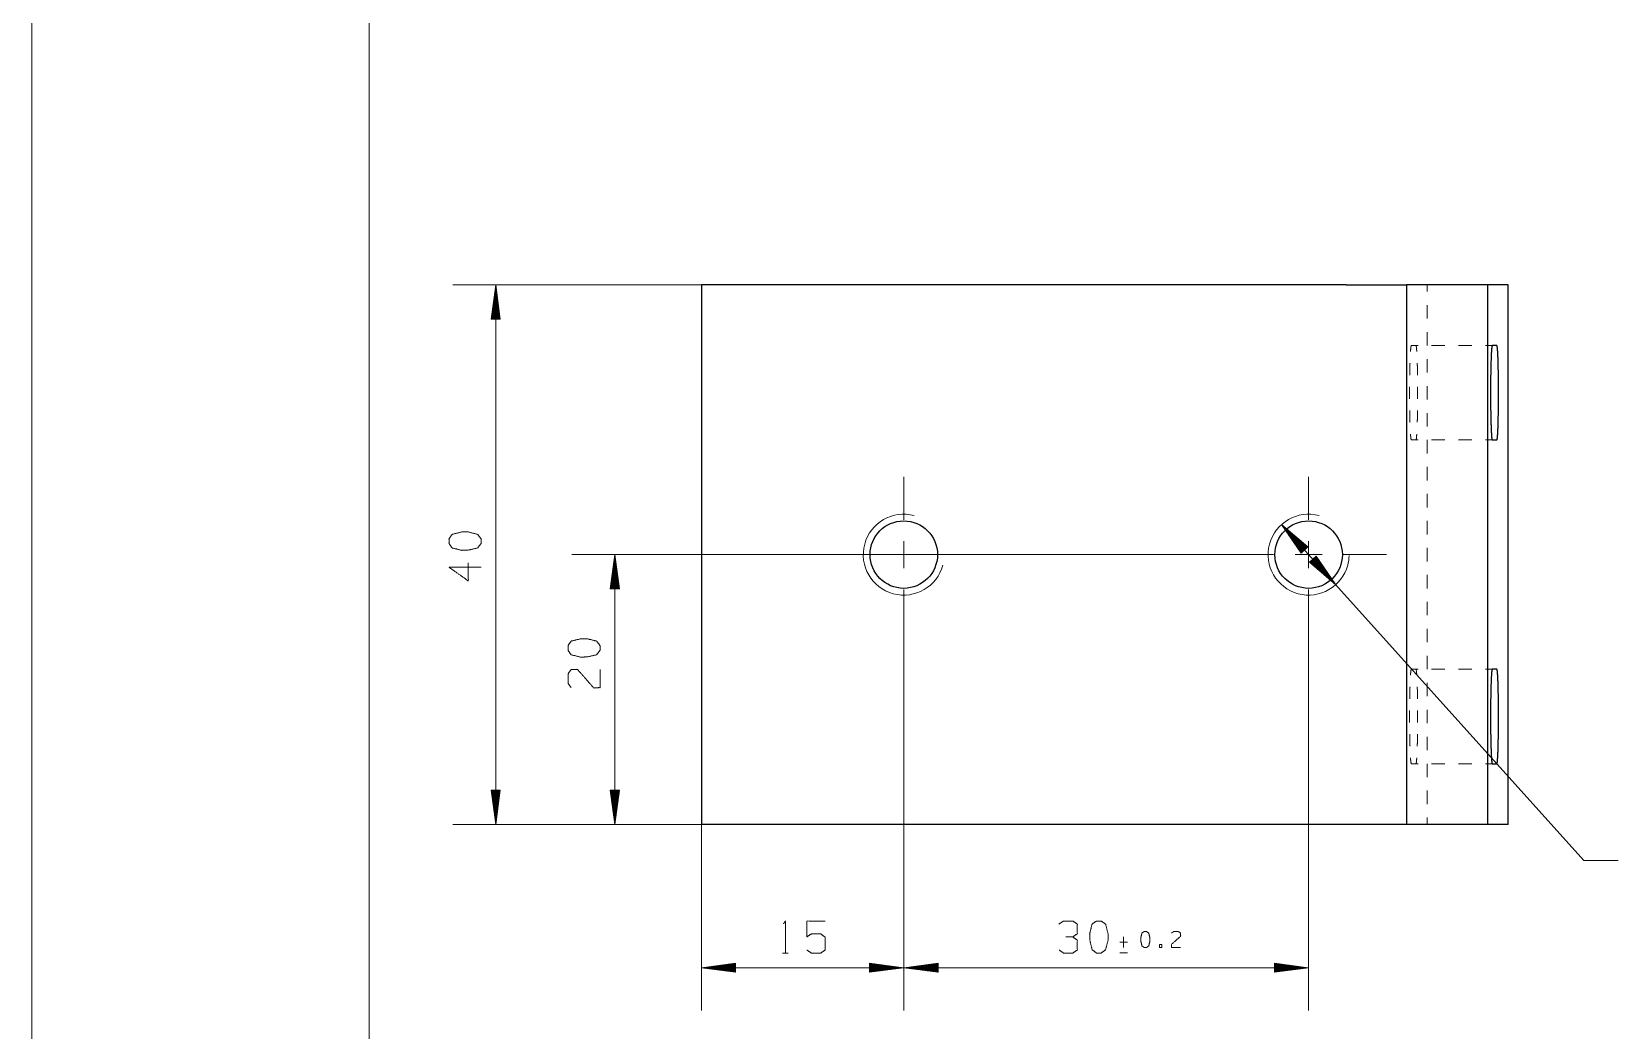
# Model space of a CAD drawing. Header units: millimetres. Extents: x 0 to 210, y 0 to 622.
# Drawn here: x 0 to 117.6, y 71.8 to 145.8 of the extents above; entities that cross this region are included whole.
import ezdxf

# ---------------------------------------------------------------- set-up
doc = ezdxf.new("R2010")
doc.units = ezdxf.units.MM
doc.layers.add('1', color=7, linetype='Continuous', true_color=0xffffff)

msp = doc.modelspace()

# ---------------------------------------------------------------- linework, layer by layer
at = {"layer": '1', "color": 132, "linetype": 'Continuous', "lineweight": 18}
for p, q in [((0, 297), (0, 0)), ((25, 292), (25, 5))]:
    msp.add_line(p, q, dxfattribs=at)
at = {"layer": '1', "color": 13, "linetype": 'Continuous', "lineweight": 18}
for p, q in [((49.622, 127.042), (31.216, 127.042)), ((34.391, 127.042), (34.056, 124.502)), ((34.725, 124.502), (34.391, 127.042)), ((34.391, 127.042), (34.391, 87.042)), ((34.264, 124.502), (34.264, 126.077)), ((34.314, 124.502), (34.314, 126.463)), ((34.365, 124.502), (34.365, 126.849)), ((34.416, 124.502), (34.416, 126.849)), ((34.467, 124.502), (34.467, 126.463)), ((34.518, 124.502), (34.518, 126.077)), ((34.111, 124.502), (34.111, 124.92)), ((34.162, 124.502), (34.162, 125.306)), ((34.213, 124.502), (34.213, 125.691)), ((34.568, 124.502), (34.568, 125.691)), ((34.619, 124.502), (34.619, 125.306)), ((34.67, 124.502), (34.67, 124.92)), ((34.056, 124.502), (34.725, 124.502)), ((34.06, 124.502), (34.06, 124.534)), ((34.06, 124.502), (34.06, 124.534)), ((34.721, 124.502), (34.721, 124.534)), ((34.721, 124.502), (34.721, 124.534)), ((94.564, 107.608), (92.616, 109.272)), ((92.616, 109.272), (94.066, 107.16)), ((92.616, 109.272), (115.029, 84.352)), ((94.296, 107.367), (92.727, 109.112)), ((94.334, 107.401), (92.764, 109.146)), ((94.258, 107.333), (92.947, 108.791)), ((94.372, 107.435), (93.06, 108.893)), ((94.22, 107.299), (93.167, 108.47)), ((94.409, 107.469), (93.356, 108.64)), ((94.447, 107.503), (93.652, 108.387)), ((88.857, 107.042), (40.035, 107.042)), ((43.21, 107.042), (42.875, 104.502)), ((43.544, 104.502), (43.21, 107.042)), ((43.21, 107.042), (43.21, 87.042)), ((94.183, 107.265), (93.387, 108.149)), ((94.145, 107.231), (93.608, 107.829)), ((94.107, 107.197), (93.828, 107.508)), ((94.485, 107.537), (93.947, 108.134)), ((94.069, 107.163), (94.048, 107.187)), ((94.069, 107.163), (94.048, 107.187)), ((94.066, 107.16), (94.564, 107.608)), ((94.523, 107.571), (94.243, 107.881)), ((94.56, 107.605), (94.539, 107.628)), ((94.56, 107.605), (94.539, 107.628)), ((43.083, 104.502), (43.083, 106.077)), ((43.134, 104.502), (43.134, 106.463)), ((43.184, 104.502), (43.184, 106.849)), ((43.235, 104.502), (43.235, 106.849)), ((43.286, 104.502), (43.286, 106.463)), ((43.337, 104.502), (43.337, 106.077)), ((95.179, 106.924), (94.681, 106.476)), ((94.681, 106.476), (96.629, 104.811)), ((94.685, 106.479), (94.706, 106.455)), ((94.685, 106.479), (94.706, 106.455)), ((94.722, 106.513), (95.002, 106.202)), ((94.76, 106.547), (95.298, 105.95)), ((94.798, 106.581), (95.593, 105.697)), ((94.836, 106.615), (95.889, 105.444)), ((94.873, 106.649), (96.185, 105.191)), ((94.911, 106.683), (96.481, 104.938)), ((94.949, 106.717), (96.518, 104.972)), ((94.987, 106.751), (96.298, 105.293)), ((95.025, 106.785), (96.078, 105.614)), ((95.062, 106.819), (95.858, 105.934)), ((95.1, 106.853), (95.637, 106.255)), ((95.138, 106.887), (95.417, 106.576)), ((95.176, 106.921), (95.197, 106.897)), ((95.176, 106.921), (95.197, 106.897)), ((96.629, 104.811), (95.179, 106.924)), ((42.93, 104.502), (42.93, 104.92)), ((42.981, 104.502), (42.981, 105.306)), ((43.032, 104.502), (43.032, 105.691)), ((43.388, 104.502), (43.388, 105.691)), ((43.438, 104.502), (43.438, 105.306)), ((43.489, 104.502), (43.489, 104.92)), ((42.875, 104.502), (43.544, 104.502)), ((42.88, 104.502), (42.88, 104.534)), ((42.88, 104.502), (42.88, 104.534)), ((43.54, 104.502), (43.54, 104.534)), ((43.54, 104.502), (43.54, 104.534)), ((64.622, 101.276), (64.622, 73.233)), ((64.622, 101.276), (64.622, 73.233)), ((94.622, 101.276), (94.622, 73.233)), ((34.056, 89.582), (34.391, 87.042)), ((34.725, 89.582), (34.056, 89.582)), ((34.06, 89.582), (34.06, 89.55)), ((34.06, 89.582), (34.06, 89.55)), ((34.111, 89.582), (34.111, 89.164)), ((34.162, 89.582), (34.162, 88.778)), ((34.213, 89.582), (34.213, 88.392)), ((34.264, 89.582), (34.264, 88.007)), ((34.314, 89.582), (34.314, 87.621)), ((34.365, 89.582), (34.365, 87.235)), ((34.391, 87.042), (34.725, 89.582)), ((34.416, 89.582), (34.416, 87.235)), ((34.467, 89.582), (34.467, 87.621)), ((34.518, 89.582), (34.518, 88.007)), ((34.568, 89.582), (34.568, 88.392)), ((34.619, 89.582), (34.619, 88.778)), ((34.67, 89.582), (34.67, 89.164)), ((34.721, 89.582), (34.721, 89.55)), ((34.721, 89.582), (34.721, 89.55)), ((42.875, 89.582), (43.21, 87.042)), ((43.544, 89.582), (42.875, 89.582)), ((42.88, 89.582), (42.88, 89.55)), ((42.88, 89.582), (42.88, 89.55)), ((42.93, 89.582), (42.93, 89.164)), ((42.981, 89.582), (42.981, 88.778)), ((43.032, 89.582), (43.032, 88.392)), ((43.083, 89.582), (43.083, 88.007)), ((43.134, 89.582), (43.134, 87.621)), ((43.184, 89.582), (43.184, 87.235)), ((43.21, 87.042), (43.544, 89.582)), ((43.235, 89.582), (43.235, 87.235)), ((43.286, 89.582), (43.286, 87.621)), ((43.337, 89.582), (43.337, 88.007)), ((43.388, 89.582), (43.388, 88.392)), ((43.438, 89.582), (43.438, 88.778)), ((43.489, 89.582), (43.489, 89.164)), ((43.54, 89.582), (43.54, 89.55)), ((43.54, 89.582), (43.54, 89.55)), ((49.622, 87.042), (31.216, 87.042)), ((49.622, 87.042), (40.035, 87.042)), ((49.622, 87.042), (49.622, 73.233)), ((115.029, 84.352), (117.569, 84.352)), ((52.162, 76.742), (49.622, 76.408)), ((52.162, 76.433), (49.815, 76.433)), ((52.162, 76.484), (50.201, 76.484)), ((52.162, 76.535), (50.587, 76.535)), ((52.162, 76.585), (50.973, 76.585)), ((52.162, 76.636), (51.359, 76.636)), ((52.162, 76.687), (51.745, 76.687)), ((52.162, 76.738), (52.131, 76.738)), ((52.162, 76.738), (52.131, 76.738)), ((52.162, 76.073), (52.162, 76.742)), ((62.082, 76.742), (62.082, 76.073)), ((64.622, 76.408), (62.082, 76.742)), ((62.082, 76.738), (62.114, 76.738)), ((62.082, 76.738), (62.114, 76.738)), ((62.082, 76.687), (62.5, 76.687)), ((62.082, 76.636), (62.886, 76.636)), ((62.082, 76.585), (63.272, 76.585)), ((62.082, 76.535), (63.658, 76.535)), ((62.082, 76.484), (64.044, 76.484)), ((62.082, 76.433), (64.43, 76.433)), ((67.162, 76.742), (64.622, 76.408)), ((67.162, 76.433), (64.815, 76.433)), ((67.162, 76.484), (65.201, 76.484)), ((67.162, 76.535), (65.587, 76.535)), ((67.162, 76.585), (65.973, 76.585)), ((67.162, 76.636), (66.359, 76.636)), ((67.162, 76.687), (66.745, 76.687)), ((67.162, 76.738), (67.131, 76.738)), ((67.162, 76.738), (67.131, 76.738)), ((67.162, 76.073), (67.162, 76.742)), ((92.082, 76.742), (92.082, 76.073)), ((94.622, 76.408), (92.082, 76.742)), ((92.082, 76.738), (92.114, 76.738)), ((92.082, 76.738), (92.114, 76.738)), ((92.082, 76.687), (92.5, 76.687)), ((92.082, 76.636), (92.886, 76.636)), ((92.082, 76.585), (93.272, 76.585)), ((92.082, 76.535), (93.658, 76.535)), ((92.082, 76.484), (94.044, 76.484)), ((92.082, 76.433), (94.43, 76.433)), ((49.622, 76.408), (52.162, 76.073)), ((64.622, 76.408), (49.622, 76.408)), ((52.162, 76.382), (49.815, 76.382)), ((52.162, 76.331), (50.201, 76.331)), ((52.162, 76.281), (50.587, 76.281)), ((52.162, 76.23), (50.973, 76.23)), ((52.162, 76.179), (51.359, 76.179)), ((52.162, 76.128), (51.745, 76.128)), ((52.162, 76.077), (52.131, 76.077)), ((52.162, 76.077), (52.131, 76.077)), ((62.082, 76.073), (64.622, 76.408)), ((62.082, 76.382), (64.43, 76.382)), ((62.082, 76.331), (64.044, 76.331)), ((62.082, 76.281), (63.658, 76.281)), ((62.082, 76.23), (63.272, 76.23)), ((62.082, 76.179), (62.886, 76.179)), ((62.082, 76.128), (62.5, 76.128)), ((62.082, 76.077), (62.114, 76.077)), ((62.082, 76.077), (62.114, 76.077)), ((64.622, 76.408), (67.162, 76.073)), ((64.622, 76.408), (94.622, 76.408)), ((67.162, 76.382), (64.815, 76.382)), ((67.162, 76.331), (65.201, 76.331)), ((67.162, 76.281), (65.587, 76.281)), ((67.162, 76.23), (65.973, 76.23)), ((67.162, 76.179), (66.359, 76.179)), ((67.162, 76.128), (66.745, 76.128)), ((67.162, 76.077), (67.131, 76.077)), ((67.162, 76.077), (67.131, 76.077)), ((92.082, 76.073), (94.622, 76.408)), ((92.082, 76.382), (94.43, 76.382)), ((92.082, 76.331), (94.044, 76.331)), ((92.082, 76.281), (93.658, 76.281)), ((92.082, 76.23), (93.272, 76.23)), ((92.082, 76.179), (92.886, 76.179)), ((92.082, 76.128), (92.5, 76.128)), ((92.082, 76.077), (92.114, 76.077)), ((92.082, 76.077), (92.114, 76.077))]:
    msp.add_line(p, q, dxfattribs=at)
at = {"layer": '1', "color": 252, "linetype": 'Continuous', "lineweight": 25}
for p, q in [((97.406, 127.042), (49.622, 127.042)), ((49.622, 127.042), (49.622, 87.042)), ((107.878, 127.042), (101.881, 127.042)), ((101.881, 127.042), (101.881, 87.042)), ((109.398, 127.042), (107.878, 127.042)), ((107.878, 127.042), (107.878, 87.042)), ((109.406, 87.042), (109.406, 127.042)), ((108.576, 122.542), (108.227, 122.542)), ((108.227, 115.542), (108.576, 115.542)), ((108.576, 98.542), (108.227, 98.542)), ((108.227, 91.542), (108.576, 91.542)), ((97.406, 87.042), (49.622, 87.042)), ((107.878, 87.042), (101.881, 87.042)), ((109.398, 87.042), (107.878, 87.042))]:
    msp.add_line(p, q, dxfattribs=at)
at = {"layer": '1', "color": 43, "linetype": 'Continuous', "lineweight": 18}
for p, q in [((103.406, 126.542), (103.406, 127.042)), ((103.406, 124.542), (103.406, 125.542)), ((103.406, 122.542), (103.406, 123.542)), ((102.23, 122.542), (102.73, 122.542)), ((103.729, 122.542), (104.729, 122.542)), ((105.728, 122.542), (106.727, 122.542)), ((107.727, 122.542), (108.227, 122.542)), ((103.406, 120.542), (103.406, 121.542)), ((103.406, 118.542), (103.406, 119.542)), ((103.406, 116.542), (103.406, 117.542)), ((102.23, 115.542), (102.73, 115.542)), ((103.406, 114.542), (103.406, 115.542)), ((103.729, 115.542), (104.729, 115.542)), ((105.728, 115.542), (106.727, 115.542)), ((107.727, 115.542), (108.227, 115.542)), ((103.406, 112.542), (103.406, 113.542)), ((103.406, 110.542), (103.406, 111.542)), ((103.406, 108.542), (103.406, 109.542)), ((103.406, 106.542), (103.406, 107.542)), ((103.406, 104.542), (103.406, 105.542)), ((103.406, 102.542), (103.406, 103.542)), ((103.406, 100.542), (103.406, 101.542)), ((103.406, 98.542), (103.406, 99.542)), ((102.23, 98.542), (102.73, 98.542)), ((103.729, 98.542), (104.729, 98.542)), ((105.728, 98.542), (106.727, 98.542)), ((107.727, 98.542), (108.227, 98.542)), ((103.406, 96.542), (103.406, 97.542)), ((103.406, 94.542), (103.406, 95.542)), ((103.406, 92.542), (103.406, 93.542)), ((102.23, 91.542), (102.73, 91.542)), ((103.406, 90.542), (103.406, 91.542)), ((103.729, 91.542), (104.729, 91.542)), ((105.728, 91.542), (106.727, 91.542)), ((107.727, 91.542), (108.227, 91.542)), ((103.406, 88.542), (103.406, 89.542)), ((103.406, 87.042), (103.406, 87.542))]:
    msp.add_line(p, q, dxfattribs=at)
at = {"layer": '1', "color": 252, "linetype": 'Continuous', "lineweight": 18}
for p, q in [((64.622, 109.633), (64.622, 112.808)), ((94.622, 109.633), (94.622, 112.808)), ((62.032, 107.042), (58.857, 107.042)), ((63.619, 107.042), (65.626, 107.042)), ((64.622, 106.039), (64.622, 108.045)), ((67.213, 107.042), (70.388, 107.042)), ((92.032, 107.042), (88.857, 107.042)), ((93.619, 107.042), (95.626, 107.042)), ((94.622, 106.039), (94.622, 108.045)), ((97.213, 107.042), (100.388, 107.042)), ((64.622, 104.451), (64.622, 101.276)), ((94.622, 104.451), (94.622, 101.276))]:
    msp.add_line(p, q, dxfattribs=at)
at = {"layer": '1', "color": 95, "linetype": 'Continuous', "lineweight": 18}
for p, q in [((81.196, 78.306), (80.63, 78.306)), ((80.913, 78.706), (80.913, 77.906)), ((55.641, 77.5), (56.065, 77.5)), ((80.63, 77.519), (81.196, 77.519))]:
    msp.add_line(p, q, dxfattribs=at)
at = {"layer": '1', "color": 252, "linetype": 'Continuous', "lineweight": 25}
for centre in [(64.622, 107.042), (94.622, 107.042)]:
    msp.add_circle(centre, 2.5, dxfattribs=at)
at = {"layer": '1', "color": 252, "linetype": 'Continuous', "lineweight": 13}
for centre in [(64.622, 107.042), (94.622, 107.042)]:
    msp.add_arc(centre, 3, 75, 345, dxfattribs=at)
at = {"layer": '1', "color": 13, "linetype": 'Continuous', "lineweight": 18}
msp.add_arc((94.622, 107.042), 3, 345, 358.59077, dxfattribs=at)
at = {"layer": '1', "color": 252, "linetype": 'Continuous', "lineweight": 25}
for points, knots in [([(97.406, 127.042), (99.857, 127.042), (101.881, 127.042)], [0, 0, 0.5478218, 1, 1]), ([(108.227, 122.542), (108.197, 122.44), (108.17, 122.141), (108.146, 121.662), (108.126, 121.03), (108.112, 120.283), (108.105, 119.464), (108.105, 118.62), (108.112, 117.801), (108.126, 117.054), (108.146, 116.422), (108.17, 115.943), (108.197, 115.644), (108.227, 115.542)], [0, 0, 0.0150888, 0.0579327, 0.1263669, 0.2164681, 0.3230192, 0.4398421, 0.5601565, 0.6769809, 0.783532, 0.8736317, 0.9420658, 0.9849098, 1, 1]), ([(108.576, 115.542), (108.605, 115.644), (108.632, 115.943), (108.657, 116.422), (108.676, 117.054), (108.69, 117.801), (108.697, 118.62), (108.697, 119.464), (108.69, 120.283), (108.676, 121.03), (108.657, 121.662), (108.632, 122.141), (108.605, 122.44), (108.576, 122.542)], [0, 0, 0.0150902, 0.0579342, 0.1263683, 0.216468, 0.3230191, 0.4398435, 0.5601579, 0.6769808, 0.7835319, 0.8736331, 0.9420673, 0.9849112, 1, 1]), ([(108.227, 98.542), (108.197, 98.44), (108.17, 98.141), (108.146, 97.662), (108.126, 97.03), (108.112, 96.283), (108.105, 95.464), (108.105, 94.62), (108.112, 93.801), (108.126, 93.054), (108.146, 92.422), (108.17, 91.943), (108.197, 91.644), (108.227, 91.542)], [0, 0, 0.0150902, 0.0579341, 0.1263681, 0.2164677, 0.3230202, 0.4398429, 0.5601571, 0.6769798, 0.7835323, 0.8736319, 0.9420659, 0.9849098, 1, 1]), ([(108.576, 91.542), (108.605, 91.644), (108.632, 91.943), (108.657, 92.422), (108.676, 93.054), (108.69, 93.801), (108.697, 94.62), (108.697, 95.464), (108.69, 96.283), (108.676, 97.03), (108.657, 97.662), (108.632, 98.141), (108.605, 98.44), (108.576, 98.542)], [0, 0, 0.0150902, 0.0579341, 0.1263681, 0.2164677, 0.3230202, 0.4398429, 0.5601571, 0.6769798, 0.7835323, 0.8736319, 0.9420659, 0.9849098, 1, 1]), ([(101.881, 87.042), (100.947, 87.042), (98.659, 87.042), (97.406, 87.042)], [0, 0, 0.2086258, 0.719907, 1, 1])]:
    msp.add_open_spline(points, degree=1, knots=knots, dxfattribs=at)
for points in [[(109.398, 127.042), (109.406, 127.042)], [(109.406, 87.042), (109.398, 87.042)]]:
    msp.add_open_spline(points, degree=1, dxfattribs=at)
at = {"layer": '1', "color": 43, "linetype": 'Continuous', "lineweight": 18}
for points, knots in [([(102.172, 122.109), (102.173, 122.141), (102.201, 122.44), (102.23, 122.542)], [0, 0, 0.0730732, 0.758579, 1, 1]), ([(102.579, 122.542), (102.608, 122.44), (102.636, 122.141), (102.638, 122.109)], [0, 0, 0.2414207, 0.9269257, 1, 1]), ([(102.117, 120.357), (102.13, 121.03), (102.136, 121.233)], [0, 0, 0.7682504, 1, 1]), ([(102.673, 121.233), (102.68, 121.03), (102.692, 120.357)], [0, 0, 0.2317495, 1, 1]), ([(102.109, 118.604), (102.109, 118.62), (102.109, 119.464), (102.109, 119.48)], [0, 0, 0.0187469, 0.9812648, 1, 1]), ([(102.7, 119.48), (102.7, 119.464), (102.7, 118.62), (102.7, 118.604)], [0, 0, 0.0187351, 0.9812532, 1, 1]), ([(102.136, 116.851), (102.13, 117.054), (102.117, 117.727)], [0, 0, 0.2317378, 1, 1]), ([(102.692, 117.727), (102.68, 117.054), (102.673, 116.851)], [0, 0, 0.7682622, 1, 1]), ([(102.23, 115.542), (102.201, 115.644), (102.173, 115.943), (102.172, 115.975)], [0, 0, 0.2414439, 0.9269503, 1, 1]), ([(102.638, 115.975), (102.636, 115.943), (102.608, 115.644), (102.579, 115.542)], [0, 0, 0.0730508, 0.7585564, 1, 1]), ([(102.172, 98.109), (102.173, 98.141), (102.201, 98.44), (102.23, 98.542)], [0, 0, 0.0730497, 0.7585561, 1, 1]), ([(102.579, 98.542), (102.608, 98.44), (102.636, 98.141), (102.638, 98.109)], [0, 0, 0.2414436, 0.9269492, 1, 1]), ([(102.117, 96.357), (102.13, 97.03), (102.136, 97.233)], [0, 0, 0.7682622, 1, 1]), ([(102.673, 97.233), (102.68, 97.03), (102.692, 96.357)], [0, 0, 0.2317378, 1, 1]), ([(102.109, 94.604), (102.109, 94.62), (102.109, 95.464), (102.109, 95.48)], [0, 0, 0.0187467, 0.9812533, 1, 1]), ([(102.7, 95.48), (102.7, 95.464), (102.7, 94.62), (102.7, 94.604)], [0, 0, 0.0187466, 0.9812534, 1, 1]), ([(102.136, 92.851), (102.13, 93.054), (102.117, 93.727)], [0, 0, 0.2317378, 1, 1]), ([(102.692, 93.727), (102.68, 93.054), (102.673, 92.851)], [0, 0, 0.7682622, 1, 1]), ([(102.23, 91.542), (102.201, 91.644), (102.173, 91.943), (102.172, 91.975)], [0, 0, 0.2414439, 0.9269503, 1, 1]), ([(102.638, 91.975), (102.636, 91.943), (102.608, 91.644), (102.579, 91.542)], [0, 0, 0.0730508, 0.7585564, 1, 1])]:
    msp.add_open_spline(points, degree=1, knots=knots, dxfattribs=at)
at = {"layer": '1', "color": 95, "linetype": 'Continuous', "lineweight": 18}
for points, knots in [([(33.298, 108.208), (33.048, 108.544), (32.348, 108.721), (31.873, 108.721), (31.148, 108.544), (30.923, 108.208), (30.923, 107.872), (31.148, 107.536), (31.873, 107.36), (32.348, 107.377), (33.048, 107.536), (33.298, 107.872), (33.298, 108.208)], [0, 0, 0.0675254, 0.1839715, 0.2605836, 0.3809431, 0.4461413, 0.5003061, 0.5655043, 0.6858638, 0.762529, 0.8783099, 0.9458352, 1, 1]), ([(32.348, 106.444), (32.348, 105.101), (30.923, 106.108), (33.298, 106.108)], [0, 0, 0.2458689, 0.5652947, 1, 1]), ([(42.117, 100.29), (41.867, 100.626), (41.167, 100.803), (40.692, 100.803), (39.967, 100.626), (39.742, 100.29), (39.742, 99.954), (39.967, 99.618), (40.692, 99.442), (41.167, 99.459), (41.867, 99.618), (42.117, 99.954), (42.117, 100.29)], [0, 0, 0.0675254, 0.1839712, 0.2605834, 0.3809425, 0.4461407, 0.5003055, 0.5655038, 0.6858633, 0.7625285, 0.8783098, 0.9458352, 1, 1]), ([(39.967, 97.183), (39.742, 97.501), (39.742, 98.19), (39.967, 98.526), (40.442, 98.526), (41.642, 97.165), (42.117, 97.183), (42.117, 98.526)], [0, 0, 0.0696928, 0.1929775, 0.2652741, 0.3502273, 0.6747405, 0.7597525, 1, 1]), ([(55.712, 79.675), (55.853, 79.875), (55.853, 77.5)], [0, 0, 0.0934908, 1, 1]), ([(57.44, 77.725), (57.776, 77.5), (58.465, 77.5), (58.801, 77.725), (58.801, 78.675), (58.465, 78.925), (57.776, 78.925), (57.44, 78.7), (57.44, 79.875), (58.801, 79.875)], [0, 0, 0.0622277, 0.1683434, 0.2305712, 0.3768157, 0.441265, 0.5473807, 0.6096089, 0.79049, 1, 1]), ([(77.147, 78.7), (77.482, 78.925), (77.482, 79.65), (77.147, 79.875), (76.457, 79.875), (76.121, 79.65)], [0, 0, 0.1538753, 0.4298529, 0.5837271, 0.8461258, 1, 1]), ([(79.246, 77.5), (79.582, 77.75), (79.759, 78.45), (79.759, 78.925), (79.582, 79.65), (79.246, 79.875), (78.91, 79.875), (78.575, 79.65), (78.398, 78.925), (78.416, 78.45), (78.575, 77.75), (78.91, 77.5), (79.246, 77.5)], [0, 0, 0.0675256, 0.1839712, 0.2605841, 0.3809435, 0.4461414, 0.5003061, 0.5655041, 0.6858632, 0.7625292, 0.8783097, 0.9458353, 1, 1]), ([(82.606, 77.906), (82.774, 78.031), (82.863, 78.381), (82.863, 78.619), (82.774, 78.981), (82.606, 79.094), (82.439, 79.094), (82.271, 78.981), (82.182, 78.619), (82.191, 78.381), (82.271, 78.031), (82.439, 77.906), (82.606, 77.906)], [0, 0, 0.0675254, 0.1839708, 0.2605844, 0.3809435, 0.4461413, 0.5003059, 0.5655037, 0.6858628, 0.7625295, 0.87831, 0.9458354, 1, 1]), ([(84.468, 78.981), (84.627, 79.094), (84.971, 79.094), (85.139, 78.981), (85.139, 78.744), (84.459, 78.144), (84.468, 77.906), (85.139, 77.906)], [0, 0, 0.0696925, 0.192977, 0.2652732, 0.3502281, 0.6747409, 0.7597528, 1, 1]), ([(76.139, 77.725), (76.457, 77.5), (77.147, 77.5), (77.482, 77.725), (77.482, 78.45), (77.147, 78.7), (76.634, 78.7)], [0, 0, 0.1241205, 0.3436884, 0.4724461, 0.7033766, 0.836731, 1, 1]), ([(83.577, 77.906), (83.745, 77.906), (83.745, 78.144), (83.577, 78.144), (83.577, 77.906)], [0, 0, 0.2070884, 0.5, 0.7070884, 1, 1])]:
    msp.add_open_spline(points, degree=1, knots=knots, dxfattribs=at)

doc.saveas('drawing.dxf')
